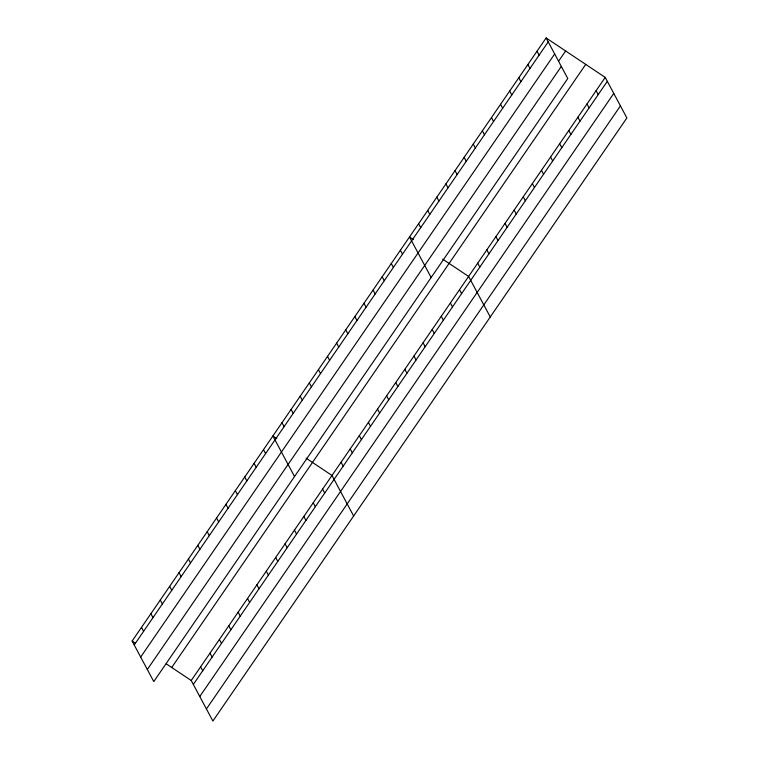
<?xml version="1.0" encoding="UTF-8"?>
<svg xmlns="http://www.w3.org/2000/svg" width="759" height="759" viewBox="0 0 759 759"><rect width="100%" height="100%" fill="white"/><g stroke="black" fill="none" stroke-linecap="round" stroke-linejoin="round"><path stroke-width="1.14" d="M546.119 37.95L567.77 78.49L153.773 681.591L132.123 641.042L546.119 37.95L605.227 77.409L626.877 117.958L212.881 721.05L191.23 680.51L166.249 663.821M134.229 644.979L548.216 41.878M140.681 657.057L554.668 53.965M558.472 61.394L565.626 50.976M147.322 669.504L561.318 66.412M171.724 667.484L585.72 64.392M191.23 680.51L605.227 77.409M193.336 684.438L607.323 81.346M199.788 696.515L613.775 93.423M206.429 708.972L620.426 105.871M413.399 239.578L409.499 236.969L431.15 277.509M442.706 259.142L468.607 276.437L490.257 316.977M276.788 438.598L272.879 435.989L294.53 476.538M306.095 458.161L331.987 475.457L353.637 515.997M132.123 641.042L135.055 642.996M596.119 90.682L598.215 94.609M587.011 103.945L589.107 107.882M577.903 117.218L579.999 121.146M537.011 51.214L539.108 55.151M568.795 130.482L570.891 134.419M527.903 64.487L530 68.414M559.687 143.755L561.783 147.682M518.795 77.75L520.892 81.687M550.579 157.018L552.675 160.955M509.687 91.023L511.784 94.951M541.471 170.291L543.567 174.219M500.579 104.287L502.676 108.224M532.363 183.555L534.459 187.492M491.471 117.56L493.568 121.487M523.255 196.828L525.351 200.755M482.363 130.823L484.46 134.76M514.147 210.091L516.243 214.029M473.255 144.096L475.352 148.024M505.039 223.364L507.135 227.292M464.147 157.36L466.244 161.297M495.931 236.628L498.027 240.565M455.039 170.633L457.136 174.561M486.823 249.901L488.919 253.829M445.931 183.896L448.028 187.834M477.715 263.164L479.811 267.092M436.823 197.169L438.92 201.097M427.715 210.433L429.812 214.37M459.499 289.701L461.595 293.629M418.607 223.706L420.704 227.634M450.391 302.974L452.487 306.902M441.283 316.237L443.379 320.165M400.391 250.242L402.488 254.17M432.175 329.51L434.271 333.438M391.283 263.506L393.38 267.434M423.067 342.774L425.163 346.702M382.175 276.779L384.272 280.707M413.959 356.047L416.055 359.975M373.067 290.042L375.174 293.97M404.851 369.31L406.957 373.238M363.959 303.315L366.066 307.243M395.743 382.574L397.849 386.511M354.851 316.579L356.958 320.507M386.635 395.847L388.741 399.775M345.743 329.852L347.85 333.78M377.527 409.11L379.633 413.048M336.635 343.115L338.742 347.043M368.419 422.383L370.525 426.311M327.527 356.388L329.634 360.316M359.311 435.647L361.417 439.584M318.419 369.652L320.526 373.58M350.203 448.92L352.309 452.848M309.311 382.916L311.418 386.853M341.095 462.184L343.201 466.121M300.203 396.189L302.31 400.116M291.095 409.452L293.202 413.389M322.603 489.128L324.71 493.056M281.987 422.725L284.094 426.653M313.22 502.8L315.317 506.727M303.837 516.462L305.934 520.399M263.496 449.66L265.603 453.597M294.454 530.133L296.551 534.07M254.113 463.332L256.219 467.259M285.071 543.805L287.168 547.732M244.73 477.003L246.827 480.931M275.688 557.476L277.785 561.404M235.347 490.675L237.444 494.602M266.305 571.148L268.401 575.075M225.964 504.346L228.061 508.274M256.921 584.819L259.018 588.747M216.581 518.018L218.677 521.945M247.538 598.49L249.635 602.418M207.198 531.679L209.294 535.617M238.155 612.152L240.252 616.09M197.814 545.351L199.911 549.288M228.772 625.824L230.869 629.761M188.431 559.022L190.528 562.95M219.389 639.495L221.486 643.423M179.048 572.694L181.145 576.622M209.996 653.167L212.103 657.095M169.665 586.365L171.762 590.293M200.613 666.838L202.719 670.766M160.282 600.037L162.379 603.965M150.899 613.708L152.995 617.636M141.506 627.37L143.612 631.308"/></g></svg>
